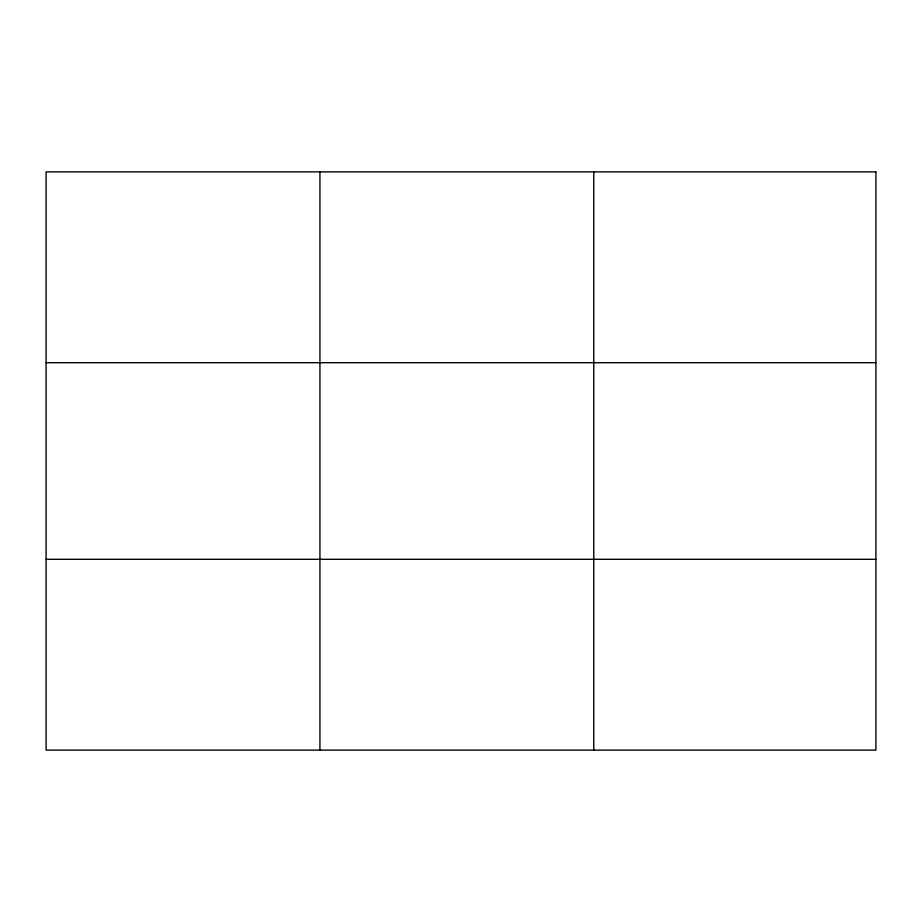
<?xml version="1.0" encoding="UTF-8"?>
<svg xmlns="http://www.w3.org/2000/svg" width="922" height="922" viewBox="0 0 922 922"><rect width="100%" height="100%" fill="white"/><g stroke="black" fill="none" stroke-linecap="round" stroke-linejoin="round"><path stroke-width="1.38" d="M319.934 750.116L319.934 171.884M593.768 750.116L593.768 171.884M46.1 362.703L875.9 362.703M46.1 559.297L875.9 559.297M875.9 171.884L875.9 750.116L46.1 750.116L46.1 171.884L875.9 171.884"/></g></svg>
